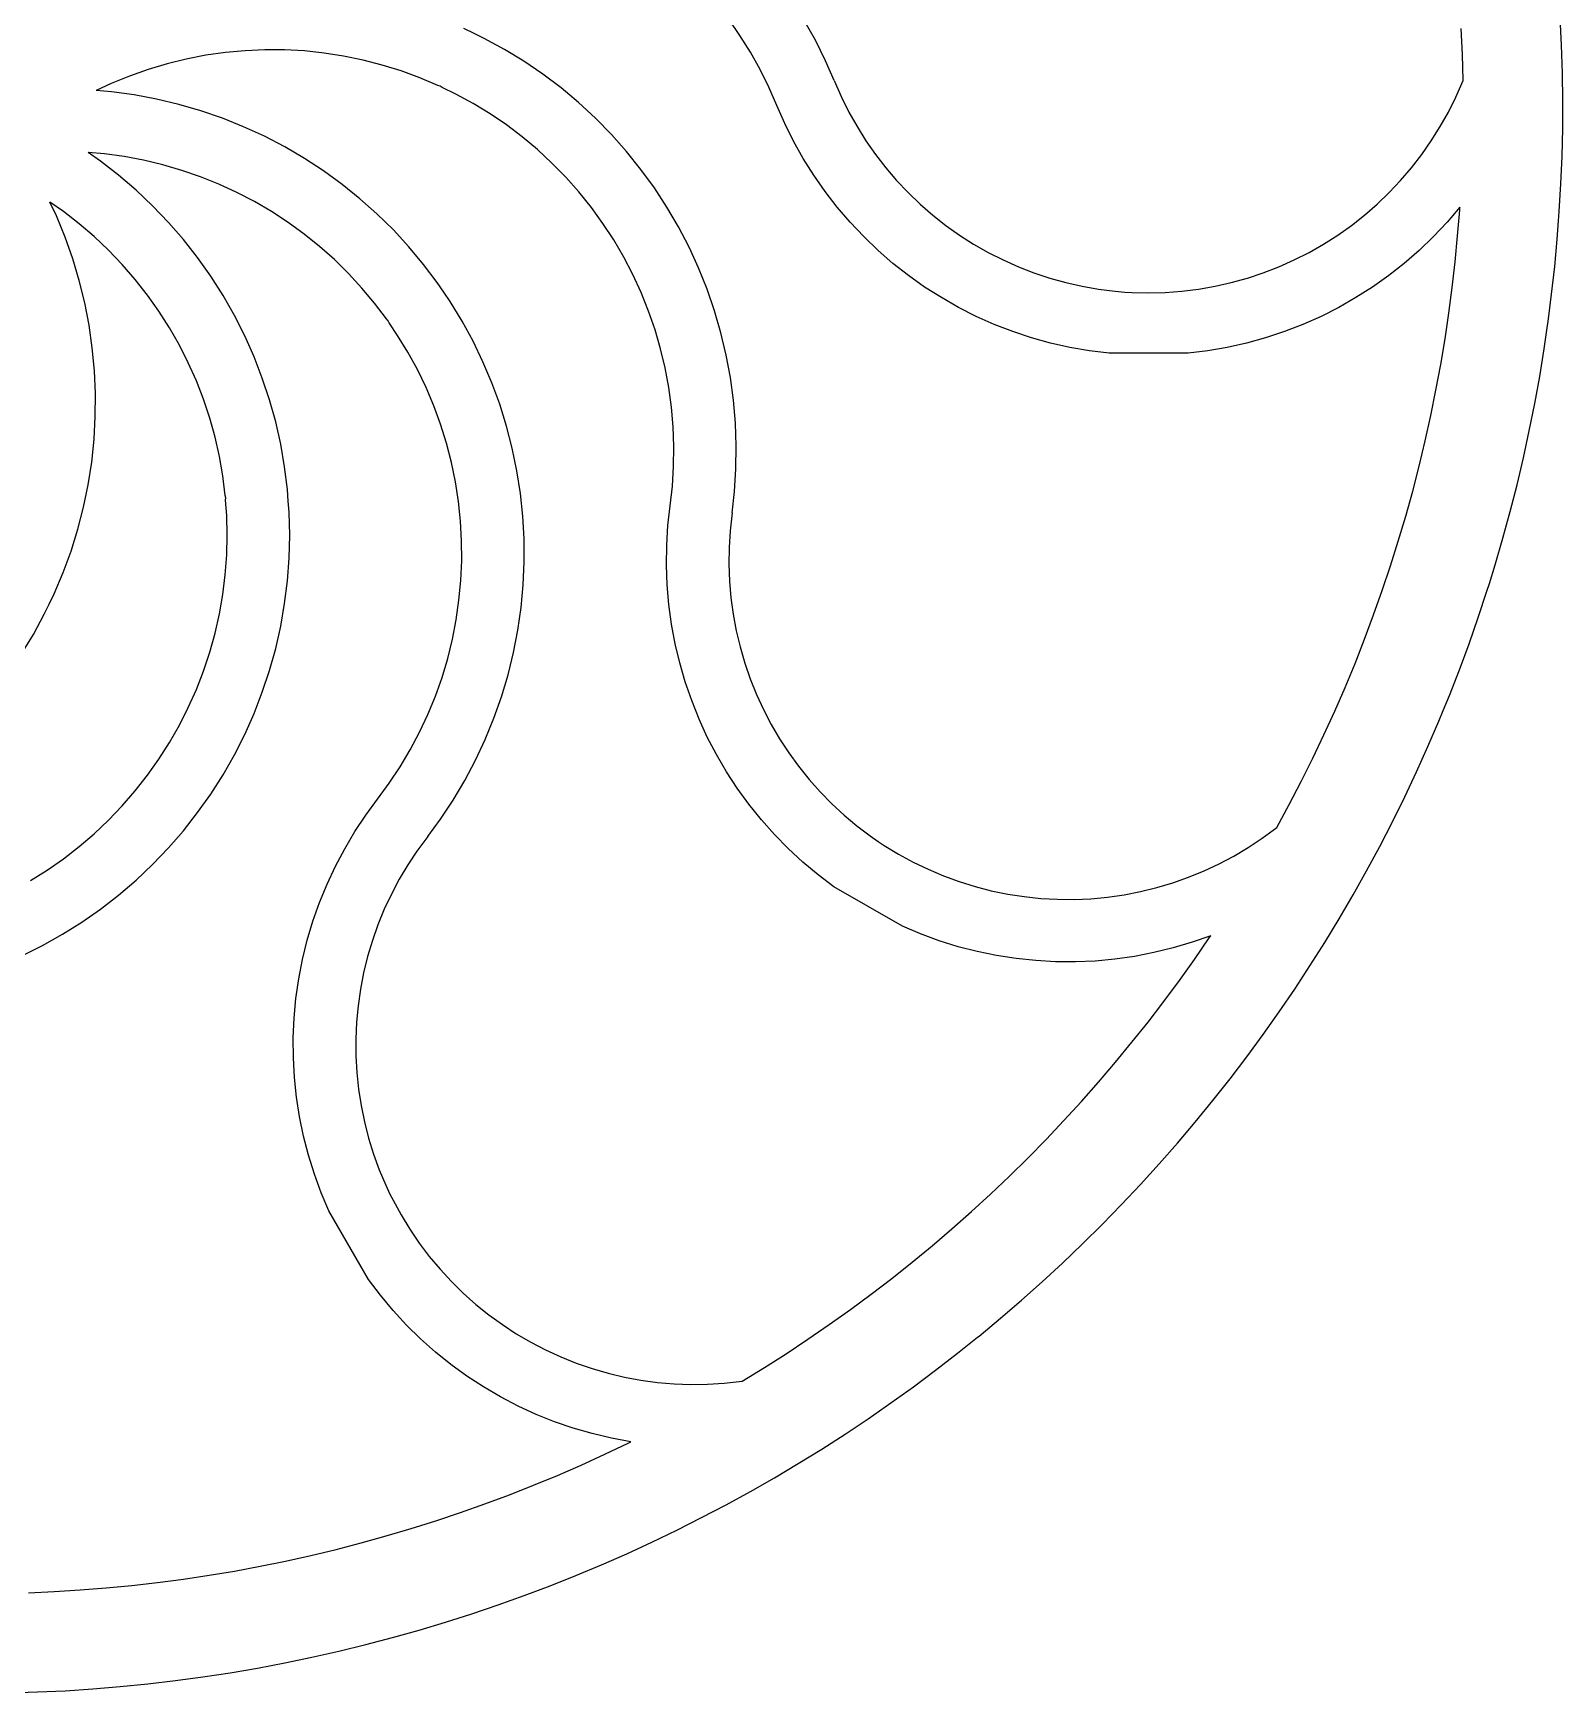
# Model space of a CAD drawing. Extents: x -25.4 to 25.4, y -26.7 to 26.7.
# Drawn here: x 0.91 to 25.4, y -26.66 to -0.1 of the extents above; entities that cross this region are included whole.
import ezdxf

# ---------------------------------------------------------------- set-up
doc = ezdxf.new("R2010")
doc.units = 0
doc.layers.get('0').update_dxf_attribs({"linetype": 'CONTINUOUS'})

msp = doc.modelspace()

# ---------------------------------------------------------------- linework, layer by layer
for p, q in [((12.225, -0.135), (12.044, 0.124)), ((13.433, -0.213), (13.254, 0.106)), ((25.381, -0.293), (25.36, 0.149)), ((7.967, -0.106), (7.801, -0.024)), ((8.131, -0.183), (7.967, -0.106)), ((8.452, -0.359), (8.131, -0.183)), ((12.393, -0.404), (12.225, -0.135)), ((13.596, -0.541), (13.433, -0.213)), ((23.792, -0.439), (23.774, -0.024)), ((3.36, -0.513), (3.052, -0.589)), ((3.671, -0.453), (3.36, -0.513)), ((3.985, -0.408), (3.671, -0.453)), ((4.301, -0.379), (3.985, -0.408)), ((4.617, -0.365), (4.301, -0.379)), ((4.934, -0.367), (4.617, -0.365)), ((5.251, -0.384), (4.934, -0.367)), ((5.566, -0.417), (5.251, -0.384)), ((5.879, -0.466), (5.566, -0.417)), ((6.19, -0.53), (5.879, -0.466)), ((6.496, -0.609), (6.19, -0.53)), ((8.765, -0.549), (8.452, -0.359)), ((12.548, -0.68), (12.393, -0.404)), ((23.803, -0.854), (23.792, -0.439)), ((25.394, -0.737), (25.381, -0.293)), ((2.45, -0.785), (2.157, -0.905)), ((2.749, -0.679), (2.45, -0.785)), ((3.052, -0.589), (2.749, -0.679)), ((6.799, -0.703), (6.496, -0.609)), ((7.097, -0.812), (6.799, -0.703)), ((9.068, -0.755), (8.765, -0.549)), ((9.36, -0.976), (9.068, -0.755)), ((12.689, -0.964), (12.548, -0.68)), ((13.732, -0.854), (13.596, -0.541)), ((25.4, -1.18), (25.394, -0.737)), ((2.157, -0.905), (1.917, -1.017)), ((2.16, -1.038), (1.917, -1.017)), ((2.523, -1.087), (2.16, -1.038)), ((7.389, -0.935), (7.097, -0.812)), ((7.425, -0.947), (7.389, -0.935)), ((7.456, -0.968), (7.425, -0.947)), ((7.674, -1.073), (7.456, -0.968)), ((9.641, -1.211), (9.36, -0.976)), ((12.816, -1.255), (12.689, -0.964)), ((13.732, -0.854), (13.849, -1.122)), ((23.686, -1.122), (23.803, -0.854)), ((2.883, -1.154), (2.523, -1.087)), ((3.239, -1.239), (2.883, -1.154)), ((3.591, -1.341), (3.239, -1.239)), ((7.952, -1.225), (7.674, -1.073)), ((8.223, -1.39), (7.952, -1.225)), ((9.91, -1.46), (9.641, -1.211)), ((12.943, -1.545), (12.816, -1.255)), ((13.849, -1.122), (13.969, -1.362)), ((23.567, -1.362), (23.686, -1.122)), ((25.398, -1.623), (25.4, -1.18)), ((3.937, -1.461), (3.591, -1.341)), ((4.277, -1.597), (3.937, -1.461)), ((8.485, -1.568), (8.223, -1.39)), ((8.738, -1.759), (8.485, -1.568)), ((10.167, -1.721), (9.91, -1.46)), ((13.084, -1.829), (12.943, -1.545)), ((13.969, -1.362), (14.099, -1.595)), ((23.436, -1.595), (23.567, -1.362)), ((4.61, -1.75), (4.277, -1.597)), ((4.935, -1.919), (4.61, -1.75)), ((8.981, -1.963), (8.738, -1.759)), ((10.41, -1.995), (10.167, -1.721)), ((13.239, -2.105), (13.084, -1.829)), ((14.099, -1.595), (14.241, -1.822)), ((14.241, -1.822), (14.395, -2.041)), ((23.141, -2.041), (23.294, -1.822)), ((23.294, -1.822), (23.436, -1.595)), ((25.388, -2.066), (25.398, -1.623)), ((1.987, -2.149), (1.787, -2.01)), ((2.05, -2.032), (1.787, -2.01)), ((2.364, -2.075), (2.05, -2.032)), ((2.676, -2.133), (2.364, -2.075)), ((5.251, -2.104), (4.935, -1.919)), ((5.558, -2.304), (5.251, -2.104)), ((9.214, -2.178), (8.981, -1.963)), ((10.64, -2.28), (10.41, -1.995)), ((13.407, -2.374), (13.239, -2.105)), ((14.395, -2.041), (14.558, -2.253)), ((22.977, -2.253), (23.141, -2.041)), ((25.37, -2.509), (25.388, -2.066)), ((2.276, -2.373), (1.987, -2.149)), ((2.555, -2.611), (2.276, -2.373)), ((2.984, -2.206), (2.676, -2.133)), ((3.288, -2.295), (2.984, -2.206)), ((3.588, -2.398), (3.288, -2.295)), ((5.854, -2.52), (5.558, -2.304)), ((9.436, -2.404), (9.214, -2.178)), ((10.855, -2.576), (10.64, -2.28)), ((13.589, -2.634), (13.407, -2.374)), ((14.558, -2.253), (14.732, -2.456)), ((22.803, -2.456), (22.977, -2.253)), ((2.821, -2.863), (2.555, -2.611)), ((3.882, -2.516), (3.588, -2.398)), ((4.17, -2.648), (3.882, -2.516)), ((4.451, -2.795), (4.17, -2.648)), ((6.139, -2.749), (5.854, -2.52)), ((9.646, -2.641), (9.436, -2.404)), ((9.845, -2.888), (9.646, -2.641)), ((11.055, -2.883), (10.855, -2.576)), ((13.783, -2.885), (13.589, -2.634)), ((14.732, -2.456), (14.916, -2.651)), ((14.916, -2.651), (15.109, -2.836)), ((22.426, -2.836), (22.619, -2.651)), ((22.619, -2.651), (22.803, -2.456)), ((25.344, -2.952), (25.37, -2.509)), ((1.281, -3.025), (1.177, -2.804)), ((1.394, -2.955), (1.177, -2.804)), ((3.074, -3.127), (2.821, -2.863)), ((4.725, -2.955), (4.451, -2.795)), ((6.413, -2.993), (6.139, -2.749)), ((10.031, -3.144), (9.845, -2.888)), ((11.24, -3.199), (11.055, -2.883)), ((13.989, -3.125), (13.783, -2.885)), ((15.109, -2.836), (15.311, -3.012)), ((22.224, -3.012), (22.426, -2.836)), ((23.753, -2.885), (23.547, -3.125)), ((23.749, -2.93), (23.753, -2.885)), ((1.42, -3.364), (1.281, -3.025)), ((1.645, -3.149), (1.394, -2.955)), ((1.886, -3.355), (1.645, -3.149)), ((3.314, -3.404), (3.074, -3.127)), ((4.99, -3.128), (4.725, -2.955)), ((5.247, -3.314), (4.99, -3.128)), ((6.675, -3.249), (6.413, -2.993)), ((10.204, -3.409), (10.031, -3.144)), ((14.206, -3.356), (13.989, -3.125)), ((15.311, -3.012), (15.522, -3.177)), ((15.522, -3.177), (15.74, -3.332)), ((21.795, -3.332), (22.014, -3.177)), ((22.014, -3.177), (22.224, -3.012)), ((23.547, -3.125), (23.329, -3.356)), ((23.716, -3.345), (23.749, -2.93)), ((25.311, -3.394), (25.333, -3.102)), ((25.333, -3.102), (25.344, -2.952)), ((1.542, -3.709), (1.42, -3.364)), ((2.116, -3.573), (1.886, -3.355)), ((3.541, -3.692), (3.314, -3.404)), ((5.494, -3.513), (5.247, -3.314)), ((6.923, -3.518), (6.675, -3.249)), ((10.365, -3.683), (10.204, -3.409)), ((11.409, -3.524), (11.24, -3.199)), ((14.435, -3.575), (14.206, -3.356)), ((15.74, -3.332), (15.966, -3.475)), ((21.57, -3.475), (21.795, -3.332)), ((23.329, -3.356), (23.1, -3.575)), ((23.676, -3.758), (23.716, -3.345)), ((25.27, -3.835), (25.311, -3.394)), ((1.646, -4.06), (1.542, -3.709)), ((2.335, -3.801), (2.116, -3.573)), ((3.752, -3.991), (3.541, -3.692)), ((5.73, -3.724), (5.494, -3.513)), ((7.158, -3.799), (6.923, -3.518)), ((10.511, -3.964), (10.365, -3.683)), ((11.562, -3.857), (11.409, -3.524)), ((14.674, -3.783), (14.435, -3.575)), ((15.966, -3.475), (16.199, -3.608)), ((16.199, -3.608), (16.437, -3.729)), ((21.098, -3.729), (21.337, -3.608)), ((21.337, -3.608), (21.57, -3.475)), ((23.1, -3.575), (22.861, -3.783)), ((2.543, -4.041), (2.335, -3.801)), ((5.957, -3.946), (5.73, -3.724)), ((6.172, -4.178), (5.957, -3.946)), ((7.379, -4.091), (7.158, -3.799)), ((10.643, -4.252), (10.511, -3.964)), ((11.699, -4.197), (11.562, -3.857)), ((14.924, -3.979), (14.674, -3.783)), ((15.182, -4.162), (14.924, -3.979)), ((16.437, -3.729), (16.682, -3.838)), ((16.682, -3.838), (16.931, -3.934)), ((16.931, -3.934), (17.185, -4.019)), ((20.35, -4.019), (20.604, -3.934)), ((20.604, -3.934), (20.854, -3.838)), ((20.854, -3.838), (21.098, -3.729)), ((22.612, -3.979), (22.353, -4.162)), ((22.861, -3.783), (22.612, -3.979)), ((23.629, -4.171), (23.676, -3.758)), ((25.221, -4.276), (25.27, -3.835)), ((1.734, -4.416), (1.646, -4.06)), ((2.739, -4.29), (2.543, -4.041)), ((3.949, -4.3), (3.752, -3.991)), ((6.375, -4.422), (6.172, -4.178)), ((7.481, -4.246), (7.379, -4.091)), ((7.585, -4.394), (7.481, -4.246)), ((11.818, -4.543), (11.699, -4.197)), ((15.45, -4.332), (15.182, -4.162)), ((17.185, -4.019), (17.443, -4.09)), ((17.443, -4.09), (17.704, -4.149)), ((17.704, -4.149), (17.968, -4.195)), ((17.968, -4.195), (18.233, -4.228)), ((18.233, -4.228), (18.389, -4.243)), ((18.389, -4.243), (18.5, -4.248)), ((18.5, -4.248), (18.768, -4.254)), ((18.768, -4.254), (19.035, -4.248)), ((19.035, -4.248), (19.302, -4.228)), ((19.302, -4.228), (19.568, -4.195)), ((19.568, -4.195), (19.831, -4.149)), ((19.831, -4.149), (20.092, -4.09)), ((20.092, -4.09), (20.35, -4.019)), ((22.353, -4.162), (22.086, -4.332)), ((23.575, -4.583), (23.629, -4.171)), ((1.803, -4.775), (1.734, -4.416)), ((2.922, -4.549), (2.739, -4.29)), ((4.13, -4.618), (3.949, -4.3)), ((6.566, -4.674), (6.375, -4.422)), ((7.776, -4.707), (7.585, -4.394)), ((10.761, -4.546), (10.643, -4.252)), ((15.725, -4.489), (15.45, -4.332)), ((16.008, -4.632), (15.725, -4.489)), ((21.811, -4.489), (21.528, -4.632)), ((22.086, -4.332), (21.811, -4.489)), ((25.165, -4.716), (25.221, -4.276)), ((1.855, -5.138), (1.803, -4.775)), ((3.092, -4.816), (2.922, -4.549)), ((4.296, -4.945), (4.13, -4.618)), ((6.592, -4.702), (6.566, -4.674)), ((6.608, -4.737), (6.592, -4.702)), ((6.744, -4.936), (6.608, -4.737)), ((7.951, -5.028), (7.776, -4.707)), ((10.865, -4.846), (10.761, -4.546)), ((11.92, -4.895), (11.818, -4.543)), ((16.297, -4.761), (16.008, -4.632)), ((16.593, -4.876), (16.297, -4.761)), ((21.238, -4.761), (20.943, -4.876)), ((21.528, -4.632), (21.238, -4.761)), ((23.514, -4.994), (23.575, -4.583)), ((25.151, -4.814), (25.165, -4.716)), ((3.249, -5.091), (3.092, -4.816)), ((4.445, -5.279), (4.296, -4.945)), ((6.909, -5.207), (6.744, -4.936)), ((8.11, -5.358), (7.951, -5.028)), ((10.953, -5.15), (10.865, -4.846)), ((12.005, -5.251), (11.92, -4.895)), ((16.894, -4.975), (16.593, -4.876)), ((17.199, -5.06), (16.894, -4.975)), ((20.642, -4.975), (20.337, -5.06)), ((20.943, -4.876), (20.642, -4.975)), ((23.445, -5.404), (23.514, -4.994)), ((25.101, -5.154), (25.151, -4.814)), ((1.889, -5.502), (1.855, -5.138)), ((3.392, -5.374), (3.249, -5.091)), ((4.577, -5.621), (4.445, -5.279)), ((7.061, -5.485), (6.909, -5.207)), ((11.026, -5.458), (10.953, -5.15)), ((12.072, -5.611), (12.005, -5.251)), ((17.508, -5.13), (17.199, -5.06)), ((17.82, -5.184), (17.508, -5.13)), ((18.135, -5.223), (17.82, -5.184)), ((19.401, -5.223), (18.135, -5.223)), ((19.715, -5.184), (19.401, -5.223)), ((20.027, -5.13), (19.715, -5.184)), ((20.337, -5.06), (20.027, -5.13)), ((25.03, -5.592), (25.101, -5.154)), ((1.905, -5.868), (1.889, -5.502)), ((3.521, -5.664), (3.392, -5.374)), ((7.199, -5.771), (7.061, -5.485)), ((8.253, -5.696), (8.11, -5.358)), ((11.084, -5.77), (11.026, -5.458)), ((23.369, -5.812), (23.445, -5.404)), ((3.636, -5.959), (3.521, -5.664)), ((4.693, -5.968), (4.577, -5.621)), ((7.322, -6.063), (7.199, -5.771)), ((8.379, -6.039), (8.253, -5.696)), ((11.127, -6.084), (11.084, -5.77)), ((12.121, -5.974), (12.072, -5.611)), ((23.286, -6.219), (23.369, -5.812)), ((24.95, -6.028), (25.03, -5.592)), ((1.903, -6.235), (1.905, -5.868)), ((3.736, -6.26), (3.636, -5.959)), ((4.791, -6.321), (4.693, -5.968)), ((7.431, -6.36), (7.322, -6.063)), ((8.488, -6.389), (8.379, -6.039)), ((11.154, -6.4), (11.127, -6.084)), ((12.153, -6.339), (12.121, -5.974)), ((24.863, -6.463), (24.95, -6.028)), ((1.883, -6.6), (1.903, -6.235)), ((3.821, -6.565), (3.736, -6.26)), ((4.871, -6.678), (4.791, -6.321)), ((7.525, -6.663), (7.431, -6.36)), ((12.166, -6.705), (12.153, -6.339)), ((23.197, -6.625), (23.286, -6.219)), ((1.845, -6.964), (1.883, -6.6)), ((3.89, -6.874), (3.821, -6.565)), ((8.579, -6.744), (8.488, -6.389)), ((11.166, -6.717), (11.154, -6.4)), ((23.1, -7.029), (23.197, -6.625)), ((24.769, -6.896), (24.863, -6.463)), ((3.945, -7.187), (3.89, -6.874)), ((4.934, -7.039), (4.871, -6.678)), ((7.605, -6.97), (7.525, -6.663)), ((8.653, -7.103), (8.579, -6.744)), ((11.162, -7.033), (11.166, -6.717)), ((12.161, -7.071), (12.166, -6.705)), ((24.667, -7.327), (24.769, -6.896)), ((1.789, -7.326), (1.845, -6.964)), ((4.979, -7.403), (4.934, -7.039)), ((7.668, -7.28), (7.605, -6.97)), ((8.709, -7.465), (8.653, -7.103)), ((11.142, -7.35), (11.162, -7.033)), ((12.138, -7.437), (12.161, -7.071)), ((22.996, -7.431), (23.1, -7.029)), ((1.715, -7.685), (1.789, -7.326)), ((3.984, -7.501), (3.945, -7.187)), ((4.991, -7.588), (4.979, -7.403)), ((7.717, -7.593), (7.668, -7.28)), ((11.107, -7.665), (11.142, -7.35)), ((12.1, -7.776), (12.138, -7.437)), ((22.884, -7.832), (22.996, -7.431)), ((24.558, -7.757), (24.667, -7.327)), ((1.623, -8.04), (1.715, -7.685)), ((3.992, -7.538), (3.984, -7.501)), ((3.989, -7.576), (3.992, -7.538)), ((4.007, -7.817), (3.989, -7.576)), ((5.006, -7.768), (4.991, -7.588)), ((7.75, -7.909), (7.717, -7.593)), ((8.747, -7.829), (8.709, -7.465)), ((11.071, -7.98), (11.107, -7.665)), ((4.015, -8.134), (4.007, -7.817)), ((5.015, -8.134), (5.006, -7.768)), ((7.768, -8.225), (7.75, -7.909)), ((8.767, -8.194), (8.747, -7.829)), ((12.1, -7.776), (12.068, -8.067)), ((22.766, -8.23), (22.884, -7.832)), ((24.441, -8.184), (24.558, -7.757)), ((1.514, -8.39), (1.623, -8.04)), ((4.007, -8.451), (4.015, -8.134)), ((5.006, -8.5), (5.015, -8.134)), ((7.769, -8.542), (7.768, -8.225)), ((8.769, -8.561), (8.767, -8.194)), ((11.052, -8.296), (11.071, -7.98)), ((12.068, -8.067), (12.051, -8.334)), ((22.642, -8.626), (22.766, -8.23)), ((24.316, -8.61), (24.441, -8.184)), ((1.388, -8.733), (1.514, -8.39)), ((3.984, -8.767), (4.007, -8.451)), ((4.979, -8.866), (5.006, -8.5)), ((11.047, -8.613), (11.052, -8.296)), ((12.051, -8.334), (12.048, -8.601)), ((1.246, -9.071), (1.388, -8.733)), ((7.756, -8.859), (7.769, -8.542)), ((8.754, -8.927), (8.769, -8.561)), ((11.059, -8.93), (11.047, -8.613)), ((12.048, -8.601), (12.057, -8.869)), ((22.51, -9.02), (22.642, -8.626)), ((24.224, -8.906), (24.316, -8.61)), ((3.945, -9.082), (3.984, -8.767)), ((4.934, -9.229), (4.979, -8.866)), ((7.726, -9.174), (7.756, -8.859)), ((8.72, -9.291), (8.754, -8.927)), ((11.086, -9.245), (11.059, -8.93)), ((12.057, -8.869), (12.08, -9.135)), ((22.371, -9.412), (22.51, -9.02)), ((24.184, -9.033), (24.224, -8.906)), ((1.086, -9.401), (1.164, -9.237)), ((1.164, -9.237), (1.246, -9.071)), ((3.89, -9.394), (3.945, -9.082)), ((4.871, -9.59), (4.934, -9.229)), ((7.681, -9.488), (7.726, -9.174)), ((8.668, -9.654), (8.72, -9.291)), ((11.129, -9.559), (11.086, -9.245)), ((12.08, -9.135), (12.116, -9.401)), ((24.045, -9.454), (24.184, -9.033)), ((0.911, -9.722), (1.086, -9.401)), ((3.821, -9.703), (3.89, -9.394)), ((7.621, -9.799), (7.681, -9.488)), ((11.187, -9.871), (11.129, -9.559)), ((12.116, -9.401), (12.165, -9.664)), ((22.225, -9.801), (22.371, -9.412)), ((23.899, -9.873), (24.045, -9.454)), ((0.72, -10.035), (0.911, -9.722)), ((3.736, -10.008), (3.821, -9.703)), ((4.791, -9.947), (4.871, -9.59)), ((7.545, -10.107), (7.621, -9.799)), ((8.598, -10.013), (8.668, -9.654)), ((12.165, -9.664), (12.227, -9.924)), ((22.073, -10.188), (22.225, -9.801)), ((3.636, -10.309), (3.736, -10.008)), ((4.693, -10.3), (4.791, -9.947)), ((8.511, -10.369), (8.598, -10.013)), ((11.26, -10.179), (11.187, -9.871)), ((12.227, -9.924), (12.302, -10.181)), ((23.745, -10.288), (23.899, -9.873)), ((3.521, -10.605), (3.636, -10.309)), ((4.577, -10.648), (4.693, -10.3)), ((7.455, -10.41), (7.545, -10.107)), ((11.349, -10.484), (11.26, -10.179)), ((12.302, -10.181), (12.389, -10.434)), ((21.914, -10.572), (22.073, -10.188)), ((23.584, -10.701), (23.745, -10.288)), ((3.392, -10.894), (3.521, -10.605)), ((7.349, -10.709), (7.455, -10.41)), ((8.406, -10.72), (8.511, -10.369)), ((11.452, -10.783), (11.349, -10.484)), ((12.389, -10.434), (12.489, -10.682)), ((21.749, -10.953), (21.914, -10.572)), ((4.445, -10.989), (4.577, -10.648)), ((7.229, -11.003), (7.349, -10.709)), ((8.284, -11.065), (8.406, -10.72)), ((11.57, -11.077), (11.452, -10.783)), ((12.489, -10.682), (12.601, -10.925)), ((23.486, -10.941), (23.584, -10.701)), ((3.249, -11.177), (3.392, -10.894)), ((4.296, -11.324), (4.445, -10.989)), ((7.095, -11.29), (7.229, -11.003)), ((8.145, -11.404), (8.284, -11.065)), ((11.702, -11.365), (11.57, -11.077)), ((12.601, -10.925), (12.724, -11.163)), ((21.576, -11.331), (21.749, -10.953)), ((23.24, -11.519), (23.416, -11.112)), ((23.416, -11.112), (23.486, -10.941)), ((3.092, -11.452), (3.249, -11.177)), ((4.13, -11.65), (4.296, -11.324)), ((6.946, -11.57), (7.095, -11.29)), ((7.99, -11.736), (8.145, -11.404)), ((11.849, -11.647), (11.702, -11.365)), ((12.724, -11.163), (12.859, -11.394)), ((12.859, -11.394), (13.006, -11.618)), ((21.397, -11.706), (21.576, -11.331)), ((2.922, -11.72), (3.092, -11.452)), ((3.949, -11.969), (4.13, -11.65)), ((6.784, -11.842), (6.946, -11.57)), ((12.009, -11.92), (11.849, -11.647)), ((13.006, -11.618), (13.163, -11.834)), ((23.058, -11.923), (23.24, -11.519)), ((2.739, -11.978), (2.922, -11.72)), ((6.609, -12.106), (6.784, -11.842)), ((7.818, -12.06), (7.99, -11.736)), ((12.182, -12.185), (12.009, -11.92)), ((13.163, -11.834), (13.331, -12.043)), ((21.212, -12.078), (21.397, -11.706)), ((22.869, -12.324), (23.058, -11.923)), ((2.543, -12.227), (2.739, -11.978)), ((3.752, -12.278), (3.949, -11.969)), ((6.421, -12.361), (6.609, -12.106)), ((7.631, -12.375), (7.818, -12.06)), ((12.368, -12.442), (12.182, -12.185)), ((13.331, -12.043), (13.508, -12.243)), ((21.02, -12.446), (21.212, -12.078)), ((2.116, -12.696), (2.335, -12.467)), ((2.335, -12.467), (2.543, -12.227)), ((3.541, -12.576), (3.752, -12.278)), ((6.233, -12.616), (6.421, -12.361)), ((7.429, -12.68), (7.631, -12.375)), ((12.567, -12.689), (12.368, -12.442)), ((13.508, -12.243), (13.696, -12.434)), ((13.696, -12.434), (13.893, -12.615)), ((20.822, -12.811), (21.02, -12.446)), ((22.672, -12.721), (22.869, -12.324)), ((1.886, -12.913), (2.116, -12.696)), ((3.314, -12.865), (3.541, -12.576)), ((6.058, -12.88), (6.233, -12.616)), ((7.226, -12.955), (7.429, -12.68)), ((12.777, -12.926), (12.567, -12.689)), ((13.893, -12.615), (14.098, -12.787)), ((22.469, -13.115), (22.672, -12.721)), ((1.645, -13.119), (1.886, -12.913)), ((3.074, -13.141), (3.314, -12.865)), ((5.896, -13.153), (6.058, -12.88)), ((7.226, -12.955), (7.053, -13.19)), ((12.999, -13.152), (12.777, -12.926)), ((14.098, -12.787), (14.311, -12.948)), ((14.311, -12.948), (14.439, -13.039)), ((20.364, -13.133), (20.587, -12.985)), ((20.587, -12.985), (20.822, -12.811)), ((1.394, -13.313), (1.645, -13.119)), ((2.821, -13.405), (3.074, -13.141)), ((5.747, -13.433), (5.896, -13.153)), ((7.053, -13.19), (6.905, -13.413)), ((13.232, -13.367), (12.999, -13.152)), ((14.439, -13.039), (14.533, -13.099)), ((14.533, -13.099), (14.761, -13.238)), ((14.761, -13.238), (14.996, -13.366)), ((19.897, -13.395), (20.134, -13.27)), ((20.134, -13.27), (20.364, -13.133)), ((22.259, -13.505), (22.469, -13.115)), ((0.866, -13.663), (1.134, -13.495)), ((1.134, -13.495), (1.394, -13.313)), ((2.555, -13.657), (2.821, -13.405)), ((5.613, -13.72), (5.747, -13.433)), ((6.905, -13.413), (6.768, -13.643)), ((13.475, -13.57), (13.232, -13.367)), ((14.996, -13.366), (15.237, -13.483)), ((15.237, -13.483), (15.483, -13.587)), ((19.407, -13.61), (19.655, -13.509)), ((19.655, -13.509), (19.897, -13.395)), ((22.042, -13.892), (22.259, -13.505)), ((2.276, -13.895), (2.555, -13.657)), ((5.493, -14.013), (5.613, -13.72)), ((6.768, -13.643), (6.643, -13.879)), ((13.728, -13.761), (13.475, -13.57)), ((14.825, -14.394), (13.728, -13.761)), ((15.483, -13.587), (15.735, -13.679)), ((15.735, -13.679), (15.99, -13.759)), ((15.99, -13.759), (16.249, -13.825)), ((18.638, -13.839), (18.898, -13.776)), ((18.898, -13.776), (19.155, -13.699)), ((19.155, -13.699), (19.407, -13.61)), ((1.987, -14.119), (2.276, -13.895)), ((5.387, -14.312), (5.493, -14.013)), ((6.643, -13.879), (6.529, -14.122)), ((16.249, -13.825), (16.512, -13.879)), ((16.512, -13.879), (16.776, -13.92)), ((16.776, -13.92), (17.042, -13.948)), ((17.042, -13.948), (17.309, -13.963)), ((17.309, -13.963), (17.577, -13.965)), ((17.577, -13.965), (17.844, -13.953)), ((17.844, -13.953), (18.111, -13.928)), ((18.111, -13.928), (18.376, -13.89)), ((18.376, -13.89), (18.638, -13.839)), ((21.818, -14.275), (22.042, -13.892)), ((1.376, -14.523), (1.686, -14.329)), ((1.686, -14.329), (1.987, -14.119)), ((5.297, -14.616), (5.387, -14.312)), ((6.529, -14.122), (6.428, -14.369)), ((21.588, -14.653), (21.818, -14.275)), ((1.056, -14.702), (1.376, -14.523)), ((6.428, -14.369), (6.339, -14.622)), ((15.116, -14.518), (14.825, -14.394)), ((15.414, -14.627), (15.116, -14.518)), ((19.763, -14.545), (19.464, -14.65)), ((19.501, -14.925), (19.737, -14.582)), ((19.737, -14.582), (19.763, -14.545)), ((0.728, -14.865), (1.056, -14.702)), ((5.221, -14.924), (5.297, -14.616)), ((6.339, -14.622), (6.262, -14.878)), ((15.717, -14.721), (15.414, -14.627)), ((16.024, -14.8), (15.717, -14.721)), ((16.334, -14.864), (16.024, -14.8)), ((16.647, -14.912), (16.334, -14.864)), ((18.853, -14.816), (18.542, -14.877)), ((19.161, -14.741), (18.853, -14.816)), ((19.464, -14.65), (19.161, -14.741)), ((21.351, -15.028), (21.588, -14.653)), ((5.161, -15.235), (5.221, -14.924)), ((6.198, -15.138), (6.147, -15.401)), ((6.262, -14.878), (6.198, -15.138)), ((16.962, -14.945), (16.647, -14.912)), ((17.279, -14.963), (16.962, -14.945)), ((17.596, -14.965), (17.279, -14.963)), ((17.912, -14.951), (17.596, -14.965)), ((18.228, -14.922), (17.912, -14.951)), ((18.542, -14.877), (18.228, -14.922)), ((19.26, -15.263), (19.501, -14.925)), ((21.108, -15.399), (21.351, -15.028)), ((5.116, -15.548), (5.161, -15.235)), ((6.147, -15.401), (6.109, -15.666)), ((19.013, -15.597), (19.26, -15.263)), ((20.858, -15.765), (21.108, -15.399)), ((5.087, -15.864), (5.116, -15.548)), ((6.109, -15.666), (6.085, -15.932)), ((18.76, -15.927), (19.013, -15.597)), ((5.073, -16.181), (5.087, -15.864)), ((6.085, -15.932), (6.073, -16.199)), ((18.501, -16.252), (18.76, -15.927)), ((20.602, -16.127), (20.858, -15.765)), ((5.075, -16.498), (5.073, -16.181)), ((6.073, -16.199), (6.074, -16.467)), ((20.339, -16.484), (20.602, -16.127)), ((6.074, -16.467), (6.089, -16.734)), ((18.237, -16.572), (18.501, -16.252)), ((5.092, -16.814), (5.075, -16.498)), ((6.089, -16.734), (6.117, -17)), ((17.967, -16.888), (18.237, -16.572)), ((20.071, -16.837), (20.339, -16.484)), ((5.125, -17.129), (5.092, -16.814)), ((6.117, -17), (6.158, -17.265)), ((17.692, -17.2), (17.967, -16.888)), ((19.796, -17.185), (20.071, -16.837)), ((5.174, -17.442), (5.125, -17.129)), ((6.158, -17.265), (6.212, -17.527)), ((17.411, -17.506), (17.692, -17.2)), ((19.515, -17.528), (19.796, -17.185)), ((5.238, -17.753), (5.174, -17.442)), ((6.212, -17.527), (6.279, -17.786)), ((17.125, -17.807), (17.411, -17.506)), ((19.228, -17.866), (19.515, -17.528)), ((5.317, -18.06), (5.238, -17.753)), ((6.279, -17.786), (6.358, -18.042)), ((5.411, -18.362), (5.317, -18.06)), ((6.358, -18.042), (6.45, -18.293)), ((16.834, -18.104), (17.125, -17.807)), ((18.936, -18.199), (19.228, -17.866)), ((6.45, -18.293), (6.555, -18.539)), ((16.538, -18.395), (16.834, -18.104)), ((18.638, -18.527), (18.936, -18.199)), ((5.52, -18.66), (5.411, -18.362)), ((6.555, -18.539), (6.62, -18.682)), ((16.236, -18.681), (16.538, -18.395)), ((18.334, -18.849), (18.638, -18.527)), ((5.643, -18.952), (5.52, -18.66)), ((6.62, -18.682), (6.671, -18.78)), ((6.671, -18.78), (6.799, -19.015)), ((15.93, -18.962), (16.236, -18.681)), ((18.024, -19.167), (18.334, -18.849)), ((6.276, -20.048), (5.643, -18.952)), ((6.799, -19.015), (6.939, -19.244)), ((15.619, -19.237), (15.93, -18.962)), ((6.939, -19.244), (7.089, -19.465)), ((15.303, -19.507), (15.619, -19.237)), ((17.709, -19.478), (18.024, -19.167)), ((7.089, -19.465), (7.25, -19.679)), ((14.982, -19.771), (15.303, -19.507)), ((17.388, -19.785), (17.709, -19.478)), ((7.25, -19.679), (7.422, -19.884)), ((7.422, -19.884), (7.604, -20.081)), ((14.657, -20.03), (14.982, -19.771)), ((17.063, -20.085), (17.388, -19.785)), ((6.467, -20.301), (6.276, -20.048)), ((7.604, -20.081), (7.795, -20.268)), ((14.327, -20.283), (14.657, -20.03)), ((16.732, -20.38), (17.063, -20.085)), ((6.671, -20.544), (6.467, -20.301)), ((7.795, -20.268), (7.995, -20.446)), ((7.995, -20.446), (8.203, -20.614)), ((13.993, -20.53), (14.327, -20.283)), ((16.396, -20.669), (16.732, -20.38)), ((6.886, -20.777), (6.671, -20.544)), ((8.203, -20.614), (8.42, -20.771)), ((13.655, -20.771), (13.993, -20.53)), ((16.055, -20.953), (16.396, -20.669)), ((7.112, -20.999), (6.886, -20.777)), ((8.42, -20.771), (8.644, -20.917)), ((8.644, -20.917), (8.875, -21.052)), ((13.313, -21.006), (13.655, -20.771)), ((15.709, -21.23), (16.028, -20.974)), ((16.028, -20.974), (16.055, -20.953)), ((7.349, -21.21), (7.112, -20.999)), ((7.596, -21.408), (7.349, -21.21)), ((8.875, -21.052), (9.112, -21.176)), ((9.112, -21.176), (9.355, -21.288)), ((12.616, -21.459), (12.966, -21.236)), ((12.966, -21.236), (13.313, -21.006)), ((15.358, -21.501), (15.709, -21.23)), ((7.852, -21.594), (7.596, -21.408)), ((9.355, -21.288), (9.604, -21.387)), ((9.604, -21.387), (9.857, -21.475)), ((9.857, -21.475), (10.114, -21.549)), ((12.261, -21.676), (12.616, -21.459)), ((15.002, -21.766), (15.358, -21.501)), ((8.117, -21.768), (7.852, -21.594)), ((8.391, -21.928), (8.117, -21.768)), ((10.114, -21.549), (10.374, -21.611)), ((10.374, -21.611), (10.637, -21.66)), ((10.637, -21.66), (10.902, -21.696)), ((10.902, -21.696), (11.169, -21.719)), ((11.169, -21.719), (11.436, -21.729)), ((11.436, -21.729), (11.704, -21.725)), ((11.704, -21.725), (11.971, -21.709)), ((11.971, -21.709), (12.261, -21.676)), ((14.642, -22.025), (15.002, -21.766)), ((8.672, -22.074), (8.391, -21.928)), ((14.278, -22.277), (14.642, -22.025)), ((8.96, -22.207), (8.672, -22.074)), ((9.254, -22.325), (8.96, -22.207)), ((13.909, -22.523), (14.278, -22.277)), ((9.554, -22.428), (9.254, -22.325)), ((9.858, -22.516), (9.554, -22.428)), ((10.166, -22.59), (9.858, -22.516)), ((13.536, -22.762), (13.909, -22.523)), ((10.061, -22.846), (10.436, -22.667)), ((10.478, -22.648), (10.166, -22.59)), ((10.436, -22.667), (10.478, -22.648)), ((13.159, -22.995), (13.536, -22.762)), ((9.302, -23.184), (9.683, -23.018)), ((9.683, -23.018), (10.061, -22.846)), ((12.778, -23.222), (13.159, -22.995)), ((8.532, -23.495), (8.918, -23.343)), ((8.918, -23.343), (9.302, -23.184)), ((12.393, -23.441), (12.778, -23.222)), ((7.751, -23.779), (8.142, -23.641)), ((8.142, -23.641), (8.532, -23.495)), ((12.004, -23.654), (12.393, -23.441)), ((7.357, -23.911), (7.751, -23.779)), ((11.215, -24.06), (11.611, -23.86)), ((11.611, -23.86), (12.004, -23.654)), ((6.162, -24.265), (6.562, -24.154)), ((6.562, -24.154), (6.96, -24.036)), ((6.96, -24.036), (7.357, -23.911)), ((10.816, -24.252), (11.215, -24.06)), ((5.355, -24.466), (5.759, -24.369)), ((5.759, -24.369), (6.162, -24.265)), ((10.007, -24.615), (10.413, -24.437)), ((10.413, -24.437), (10.816, -24.252)), ((4.134, -24.715), (4.543, -24.639)), ((4.543, -24.639), (4.95, -24.556)), ((4.95, -24.556), (5.355, -24.466)), ((9.598, -24.786), (10.007, -24.615)), ((2.075, -24.986), (2.488, -24.946)), ((2.488, -24.946), (2.901, -24.899)), ((2.901, -24.899), (3.313, -24.845)), ((3.313, -24.845), (3.724, -24.783)), ((3.724, -24.783), (4.134, -24.715)), ((8.772, -25.107), (9.186, -24.95)), ((9.186, -24.95), (9.598, -24.786)), ((0.831, -25.062), (1.246, -25.044)), ((1.246, -25.044), (1.661, -25.018)), ((1.661, -25.018), (2.075, -24.986)), ((8.354, -25.257), (8.772, -25.107)), ((7.512, -25.533), (7.934, -25.399)), ((7.934, -25.399), (8.354, -25.257)), ((6.661, -25.781), (7.088, -25.661)), ((7.088, -25.661), (7.512, -25.533)), ((5.369, -26.096), (5.801, -25.998)), ((5.801, -25.998), (6.232, -25.893)), ((6.232, -25.893), (6.661, -25.781)), ((4.062, -26.343), (4.499, -26.268)), ((4.499, -26.268), (4.935, -26.186)), ((4.935, -26.186), (5.369, -26.096)), ((2.303, -26.565), (2.744, -26.521)), ((2.744, -26.521), (3.185, -26.469)), ((3.185, -26.469), (3.624, -26.41)), ((3.624, -26.41), (4.062, -26.343)), ((0.533, -26.664), (0.976, -26.651)), ((0.976, -26.651), (1.419, -26.63)), ((1.419, -26.63), (1.861, -26.601)), ((1.861, -26.601), (2.303, -26.565))]:
    msp.add_line(p, q)

doc.saveas('drawing.dxf')
